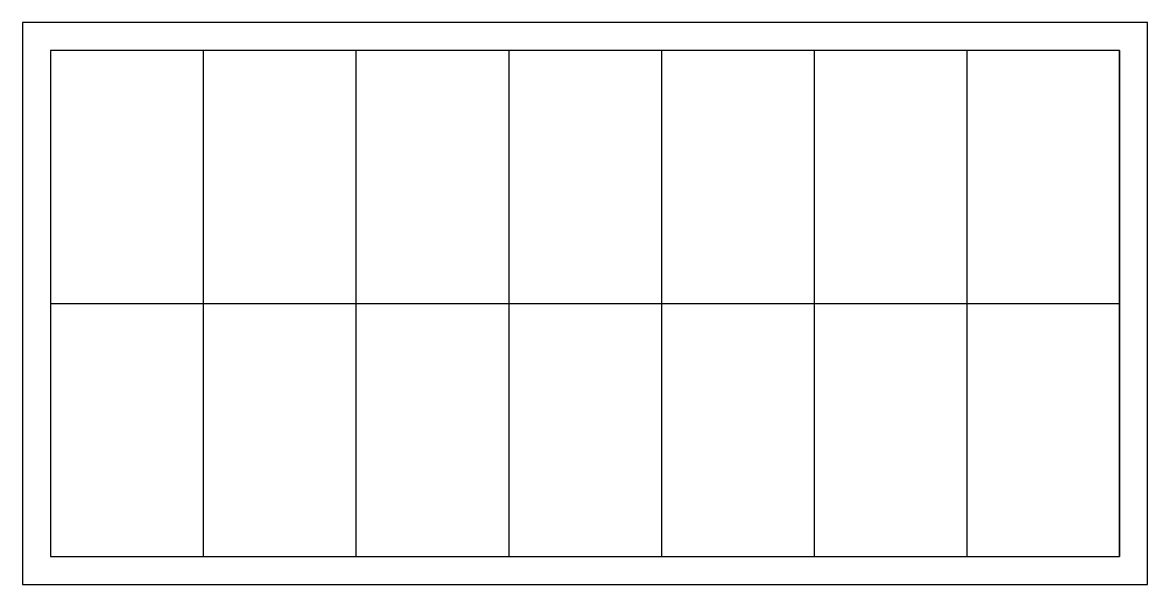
# Model space of a CAD drawing. Extents: x 253537 to 254137, y 26273 to 26573.
import ezdxf

# ---------------------------------------------------------------- set-up
doc = ezdxf.new("R2010")
doc.units = 0
doc.header["$LTSCALE"] = 20
doc.header["$MEASUREMENT"] = 0
doc.layers.add('4', color=5, linetype='CONTINUOUS')
doc.layers.add('填充', color=4, linetype='CONTINUOUS')

msp = doc.modelspace()

# ---------------------------------------------------------------- linework, layer by layer
at = {"layer": '4', "linetype": 'BYBLOCK'}
for p, q in [((253552.37, 26557.58), (253552.37, 26287.58)), ((254122.37, 26557.58), (253552.37, 26557.58)), ((253633.8, 26557.58), (253633.8, 26287.58)), ((253715.23, 26557.58), (253715.23, 26287.58)), ((253796.66, 26557.58), (253796.66, 26287.58)), ((253878.09, 26557.58), (253878.09, 26287.58)), ((253959.52, 26557.58), (253959.52, 26287.58)), ((254040.95, 26557.58), (254040.95, 26287.58)), ((254122.37, 26287.58), (254122.37, 26557.58)), ((254122.38, 26557.58), (254122.38, 26287.58)), ((253552.37, 26287.58), (254122.37, 26287.58))]:
    msp.add_line(p, q, dxfattribs=at)
at = {"layer": '4', "linetype": 'BYBLOCK', "ltscale": 2}
msp.add_line((253552.37, 26422.58), (254122.37, 26422.58), dxfattribs=at)
at = {"layer": '填充', "linetype": 'BYBLOCK'}
msp.add_lwpolyline([(253537.37, 26272.58), (254137.37, 26272.58), (254137.37, 26572.58), (253537.37, 26572.58)], close=True, dxfattribs=at)

doc.saveas('drawing.dxf')
